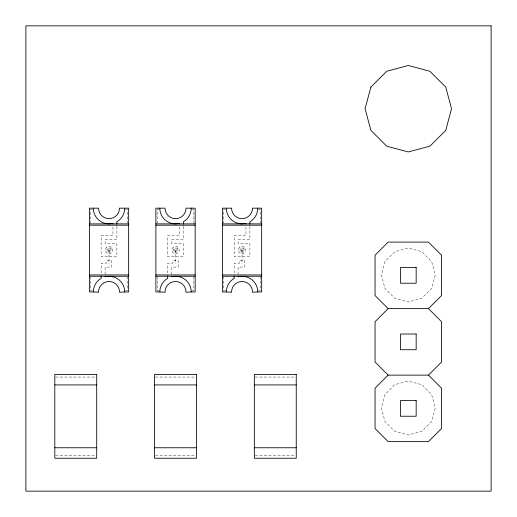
<?xml version="1.0" encoding="UTF-8"?>
<svg xmlns="http://www.w3.org/2000/svg" width="517" height="517" viewBox="0 0 517 517"><rect width="100%" height="100%" fill="white"/><g stroke="black" fill="none" stroke-linecap="round" stroke-linejoin="round"><path stroke-width="0.39" stroke-dasharray="2.58 1.94" d="M92.653 209.482L90.688 209.482L90.688 223.085M125.385 209.482L127.35 209.482L127.35 223.085M159.165 209.482L157.2 209.482L157.2 223.085M191.891 209.482L193.856 209.482L193.856 223.085M225.67 209.482L223.706 209.482L223.706 223.085M258.403 209.482L260.368 209.482L260.368 223.085M92.653 290.657L90.688 290.657L90.688 277.054M125.385 290.657L127.35 290.657L127.35 277.054M159.165 290.657L157.2 290.657L157.2 277.054M191.891 290.657L193.856 290.657L193.856 277.054M225.67 290.657L223.706 290.657L223.706 277.054M258.403 290.657L260.368 290.657L260.368 277.054M55.623 377.061L95.904 377.061M155.384 377.061L195.672 377.061M255.146 377.061L295.433 377.061M55.623 455.619L95.904 455.619M155.384 455.619L195.672 455.619M255.146 455.619L295.433 455.619M249.892 226.239L249.892 239.597L238.111 239.597L238.111 243.52L249.892 243.52L249.892 256.613L234.182 256.613L234.182 235.668L245.963 235.668L245.963 226.239M242.034 250.066L242.034 263.819M238.111 274.353L238.111 267.089L244.657 267.089L244.657 260.542L239.416 260.542L239.416 263.159L234.182 263.159L234.182 274.359M183.38 226.239L183.38 239.597L171.599 239.597L171.599 243.52L183.38 243.52L183.38 256.613L167.67 256.613L167.67 235.668L179.457 235.668L179.457 226.239M175.528 250.066L175.528 263.819M171.599 274.353L171.599 267.089L178.145 267.089L178.145 260.542L172.911 260.542L172.911 263.159L167.67 263.159L167.67 274.359M116.874 226.239L116.874 239.597L105.093 239.597L105.093 243.52L116.874 243.52L116.874 256.613L101.164 256.613L101.164 235.668L112.945 235.668L112.945 226.239M109.016 250.066L109.016 263.819M105.093 274.353L105.093 267.089L111.64 267.089L111.64 260.542L106.399 260.542L106.399 263.159L101.164 263.159L101.164 274.359M384.978 261.524L381.365 274.999L384.978 288.467L394.839 298.328L408.307 301.941L421.782 298.328L431.643 288.467L435.249 274.999L431.643 261.524L421.782 251.663L408.307 248.05L394.839 251.663L384.978 261.524M384.978 394.542L381.365 408.016L384.978 421.484L394.839 431.346L408.307 434.959L421.782 431.346L431.643 421.484L435.249 408.016L431.643 394.542L421.782 384.68L408.307 381.068L394.839 384.68L384.978 394.542M106.625 247.191L105.959 247.908A3.742 3.742 0 0 0 111.413 252.942L112.079 252.225A3.742 3.742 0 0 0 106.625 247.191M173.13 247.191L172.465 247.908A3.742 3.742 0 0 0 177.926 252.942L178.585 252.225A3.742 3.742 0 0 0 173.13 247.191M239.642 247.191L238.977 247.908A3.742 3.742 0 0 0 244.431 252.942L245.097 252.225A3.742 3.742 0 0 0 239.642 247.191M110.981 248.102L107.058 248.102L107.058 252.031L110.981 252.031L110.981 248.102M177.493 248.102L173.563 248.102L173.563 252.031L177.493 252.031L177.493 248.102M243.998 248.102L240.075 248.102L240.075 252.031L243.998 252.031L243.998 248.102M108.492 250.978A1.047 1.047 0 0 0 110.069 250.066A1.047 1.047 0 0 0 108.492 249.162A1.047 1.047 0 0 0 108.492 250.978M175.005 250.978A1.047 1.047 0 0 0 176.575 250.066A1.047 1.047 0 0 0 175.005 249.162A1.047 1.047 0 0 0 175.005 250.978M241.51 250.978A1.047 1.047 0 0 0 243.087 250.066A1.047 1.047 0 0 0 241.51 249.162A1.047 1.047 0 0 0 241.51 250.978"/><path stroke-width="0.78" d="M428.47 375.129L441.563 362.036L441.563 321.71L428.47 308.617L388.144 308.617L375.051 321.71L375.051 362.036L388.144 375.129L428.47 375.129L441.563 388.215L441.563 428.541L428.47 441.634L388.144 441.634L375.051 428.541L375.051 388.215L388.144 375.129M428.47 308.617L441.563 295.524L441.563 255.198L428.47 242.111L388.144 242.111L375.051 255.198L375.051 295.524L388.144 308.617M112.945 223.887L112.945 223.37L109.016 223.887A15.71 15.71 0 0 1 93.306 208.17L89.383 208.17L89.383 291.963L93.306 291.963A15.71 15.71 0 0 1 101.164 278.359L101.164 275.955M116.874 224.1L116.874 221.78A15.71 15.71 0 0 0 124.733 208.17L128.655 208.17L128.655 291.963L124.733 291.963A15.71 15.71 0 0 0 109.016 276.252L105.093 276.769L105.093 276.252M179.457 223.887L179.457 223.37L175.528 223.887A15.71 15.71 0 0 1 159.818 208.17L155.888 208.17L155.888 291.963L159.818 291.963A15.71 15.71 0 0 1 167.67 278.359L167.67 275.955M183.38 224.1L183.38 221.78A15.71 15.71 0 0 0 191.238 208.17L195.167 208.17L195.167 291.963L191.238 291.963A15.71 15.71 0 0 0 175.528 276.252L171.599 276.769L171.599 276.252M245.963 223.887L245.963 223.37L242.034 223.887A15.71 15.71 0 0 1 226.323 208.17L222.4 208.17L222.4 291.963L226.323 291.963A15.71 15.71 0 0 1 234.182 278.359L234.182 275.955M249.892 224.1L249.892 221.78A15.71 15.71 0 0 0 257.75 208.17L261.673 208.17L261.673 291.963L257.75 291.963A15.71 15.71 0 0 0 242.034 276.252L238.111 276.769L238.111 276.252M89.383 223.887L128.655 223.887M155.888 223.887L195.167 223.887M222.4 223.887L261.673 223.887M89.383 225.192L128.655 225.192M155.888 225.192L195.167 225.192M222.4 225.192L261.673 225.192M89.383 274.947L128.655 274.947M155.888 274.947L195.167 274.947M222.4 274.947L261.673 274.947M89.383 276.252L128.655 276.252M155.888 276.252L195.167 276.252M222.4 276.252L261.673 276.252M54.815 384.919L96.711 384.919M154.583 384.919L196.473 384.919M254.345 384.919L296.241 384.919M54.815 447.761L96.711 447.761M154.583 447.761L196.473 447.761M254.345 447.761L296.241 447.761M257.75 208.17L252.509 208.17A10.476 10.476 0 0 1 242.034 218.646A10.476 10.476 0 0 1 231.564 208.17L226.323 208.17M257.75 291.963L252.47 292.228L252.238 289.585A10.476 10.476 0 0 0 231.571 291.627L231.603 292.228L226.323 291.963M191.238 208.17L186.004 208.17A10.476 10.476 0 0 1 175.528 218.646A10.476 10.476 0 0 1 165.052 208.17L159.818 208.17M191.238 291.963L185.965 292.228L185.726 289.585A10.476 10.476 0 0 0 165.059 291.627L165.091 292.228L159.818 291.963M124.733 208.17L119.492 208.17A10.476 10.476 0 0 1 109.016 218.646A10.476 10.476 0 0 1 98.547 208.17L93.306 208.17M124.733 291.963L119.453 292.228L119.22 289.585A10.476 10.476 0 0 0 98.553 291.627L98.585 292.228L93.306 291.963M370.87 87.108L365.08 108.725L370.87 130.342L386.69 146.162L408.307 151.953L429.924 146.162L445.744 130.342L451.541 108.725L445.744 87.108L429.924 71.288L408.307 65.491L386.69 71.288L370.87 87.108M491.118 25.85L25.882 25.85L25.882 491.15L491.118 491.15L491.118 25.85M416.166 267.509L400.455 267.509L400.455 283.219L416.166 283.219L416.166 267.509M416.166 334.014L400.455 334.014L400.455 349.725L416.166 349.725L416.166 334.014M96.711 374.444L54.815 374.444L54.815 458.236L96.711 458.236L96.711 374.444M196.473 374.444L154.583 374.444L154.583 458.236L196.473 458.236L196.473 374.444M296.241 374.444L254.345 374.444L254.345 458.236L296.241 458.236L296.241 374.444M416.166 400.526L400.455 400.526L400.455 416.237L416.166 416.237L416.166 400.526"/></g></svg>
